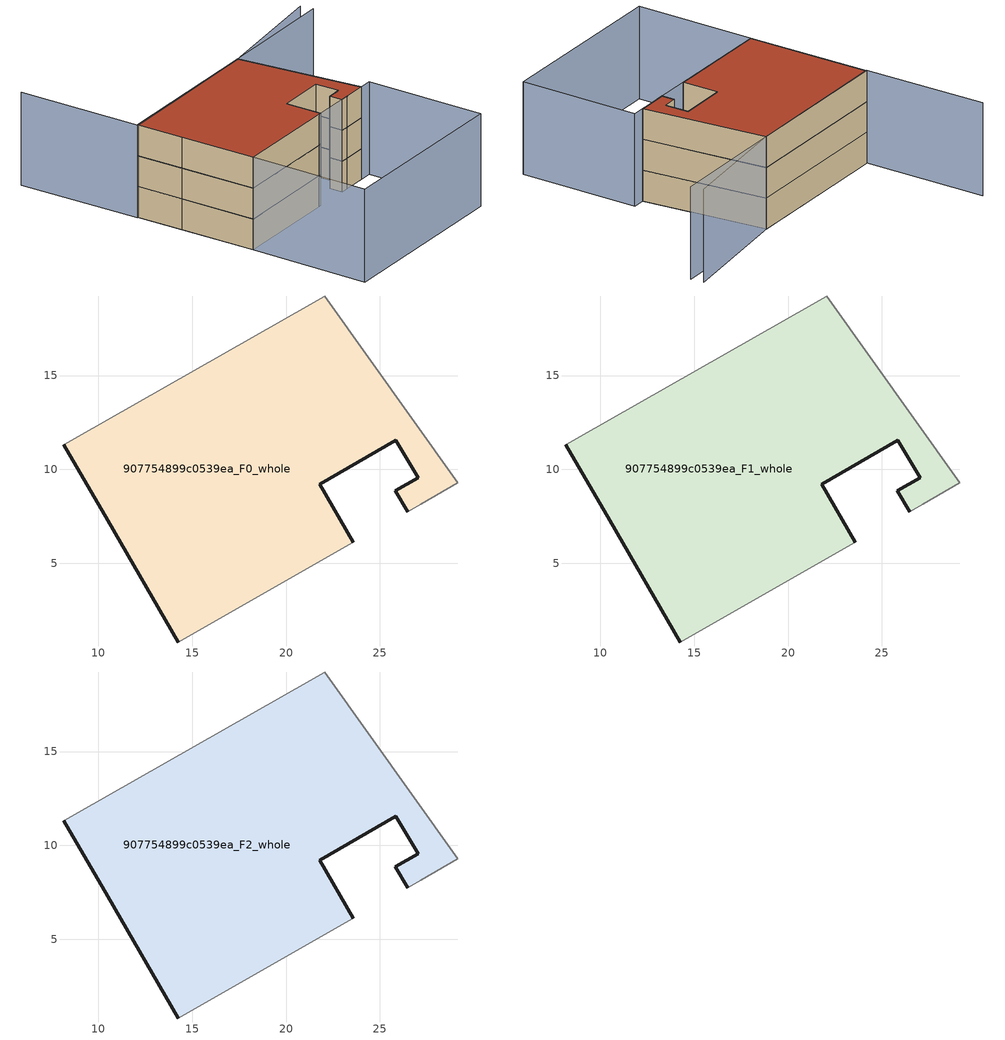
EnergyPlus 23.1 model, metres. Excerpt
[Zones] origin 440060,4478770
907754899c0539ea_F0_whole
 floor ground (EU_floor_Construction): 26.47,7.74 27.16,8.14 29.15,9.29 22.05,19.23 8.15,11.31 10.51,7.29 14.26,0.81 23.35,5.99 23.59,6.13 21.81,9.21 25.84,11.57 27.02,9.56 25.81,8.87 z0
 wall outside (EU_wall_Construction): 26.47,7.74 25.81,8.87 27.02,9.56 25.84,11.57 21.81,9.21 23.59,6.13 / 14.26,0.81 10.51,7.29 8.15,11.31 z0:3
 wall adiabatic (EU_wall_Construction): 23.59,6.13 23.35,5.99 14.26,0.81 / 8.15,11.31 22.05,19.23 29.15,9.29 27.16,8.14 26.47,7.74 z0:3
907754899c0539ea_F1_whole
 floor to 907754899c0539ea_F0_whole (EU_floor_Construction): 26.47,7.74 27.16,8.14 29.15,9.29 22.05,19.23 8.15,11.31 10.51,7.29 14.26,0.81 23.35,5.99 23.59,6.13 21.81,9.21 25.84,11.57 27.02,9.56 25.81,8.87 z3
 wall outside (EU_wall_Construction): 26.47,7.74 25.81,8.87 27.02,9.56 25.84,11.57 21.81,9.21 23.59,6.13 / 14.26,0.81 10.51,7.29 8.15,11.31 z3:6
 wall adiabatic (EU_wall_Construction): 23.59,6.13 23.35,5.99 14.26,0.81 / 8.15,11.31 22.05,19.23 29.15,9.29 27.16,8.14 26.47,7.74 z3:6
907754899c0539ea_F2_whole
 floor to 907754899c0539ea_F1_whole (EU_floor_Construction): 26.47,7.74 27.16,8.14 29.15,9.29 22.05,19.23 8.15,11.31 10.51,7.29 14.26,0.81 23.35,5.99 23.59,6.13 21.81,9.21 25.84,11.57 27.02,9.56 25.81,8.87 z6
 wall outside (EU_wall_Construction): 26.47,7.74 25.81,8.87 27.02,9.56 25.84,11.57 21.81,9.21 23.59,6.13 / 14.26,0.81 10.51,7.29 8.15,11.31 z6:9
 wall adiabatic (EU_wall_Construction): 23.59,6.13 23.35,5.99 14.26,0.81 / 8.15,11.31 22.05,19.23 29.15,9.29 27.16,8.14 26.47,7.74 z6:9
 roof outside (EU_roof_Construction): 22.05,19.23 29.15,9.29 27.16,8.14 26.47,7.74 25.81,8.87 27.02,9.56 25.84,11.57 21.81,9.21 23.59,6.13 23.35,5.99 14.26,0.81 10.51,7.29 8.15,11.31 z9
shading: 21.9,19.12 31.75,26.28 / 32.49,25.25 8.15,11.16 / 8.15,11.16 2.05,21.7 / 14.25,0.82 30.22,9.89 / 30.22,9.89 36.01,-0.29 / 36.01,-0.29 20.04,-9.36 / 20.04,-9.36 14.25,0.82 z0:9
[Building]
EU S2 Campaign: North Axis=0; Terrain=City; Solar Distribution=FullExterior
[Site:Location]
Madrid: Latitude=40.5; Longitude=-3.5; Time Zone=1; Elevation=609
[SizingPeriod:WeatherFileDays]
AnnualSizingPeriod: Begin Month=1; Begin Day of Month=1; End Month=12; End Day of Month=31; Day of Week for Start Day=Monday; Use Weather File Daylight Saving Period=No; Use Weather File Rain and Snow Indicators=No
[MATERIAL]
EU_InternalMass_Material: Roughness=MediumRough; Thickness=0.1; Conductivity=1; Density=1800; Specific Heat=900; Thermal Absorptance=0.9; Solar Absorptance=0.7; Visible Absorptance=0.7
[MATERIAL:NOMASS] Roughness=MediumRough; Thermal Absorptance=0.9; Solar Absorptance=0.7; Visible Absorptance=0.7
Name | Thermal Resistance
EU_wall_NoMass | 0.419739
EU_roof_NoMass | 0.352165
EU_floor_NoMass | 0.608284
[CONSTRUCTION]
EU_wall_Construction: EU_wall_NoMass
EU_roof_Construction: EU_roof_NoMass
EU_floor_Construction: EU_floor_NoMass
EU_InternalMass_Construction: EU_InternalMass_Material
[ZONE] Type=1; Multiplier=1; Ceiling Height=autocalculate; Floor Area=autocalculate; Part of Total Floor Area=Yes
Name | Volume
907754899c0539ea_F0_whole | 558.326
907754899c0539ea_F1_whole; 907754899c0539ea_F2_whole | 558.325
[INTERNALMASS] Construction=EU_InternalMass_Construction; Surface Area=170.339
Name | Zone or ZoneList
907754899c0539ea_F0_whole_EU_InternalMass | 907754899c0539ea_F0_whole
907754899c0539ea_F1_whole_EU_InternalMass | 907754899c0539ea_F1_whole
907754899c0539ea_F2_whole_EU_InternalMass | 907754899c0539ea_F2_whole
[OTHEREQUIPMENT] Fuel Type=Electricity; Design Level Calculation Method=Watts/Area; Power per Zone Floor Area=1; Fraction Latent=0; Fraction Radiant=0; Fraction Lost=0; Carbon Dioxide Generation Rate=0; EndUse Subcategory=EU_Step8_InternalGains
Name | Zone or ZoneList or Space or SpaceList | Schedule
EU_Step8_InternalGain_907754899c0539ea_F0_whole_f000 | 907754899c0539ea_F0_whole | EU_Step8_GainSchedule_907754899c0539ea_F0_whole_f000
EU_Step8_InternalGain_907754899c0539ea_F1_whole_f000 | 907754899c0539ea_F1_whole | EU_Step8_GainSchedule_907754899c0539ea_F1_whole_f000
EU_Step8_InternalGain_907754899c0539ea_F2_whole_f000 | 907754899c0539ea_F2_whole | EU_Step8_GainSchedule_907754899c0539ea_F2_whole_f000
[ZONEVENTILATION:DESIGNFLOWRATE] Schedule=EU_AlwaysOn; Design Flow Rate Calculation Method=AirChanges/Hour; Air Changes per Hour=0.703302; Ventilation Type=Natural; Fan Pressure Rise=0; Fan Total Efficiency=1; Constant Term Coefficient=1; Temperature Term Coefficient=0; Velocity Term Coefficient=0; Velocity Squared Term Coefficient=0; Minimum Indoor Temperature=-100; Maximum Indoor Temperature=100; Delta Temperature=-100; Minimum Outdoor Temperature=-100; Maximum Outdoor Temperature=100; Maximum Wind Speed=40
Name | Zone or ZoneList or Space or SpaceList
EU_ConstantAir_907754899c0539ea_F0_whole | 907754899c0539ea_F0_whole
EU_ConstantAir_907754899c0539ea_F1_whole | 907754899c0539ea_F1_whole
EU_ConstantAir_907754899c0539ea_F2_whole | 907754899c0539ea_F2_whole
[HVACTEMPLATE:THERMOSTAT] Constant Heating Setpoint=20; Constant Cooling Setpoint=50
EU_HeatOnly_907754899c0539ea_F0_whole; EU_HeatOnly_907754899c0539ea_F1_whole; EU_HeatOnly_907754899c0539ea_F2_whole
[HVACTEMPLATE:ZONE:IDEALLOADSAIRSYSTEM] System Availability Schedule=EU_AlwaysOn; Maximum Heating Supply Air Temperature=50; Minimum Cooling Supply Air Temperature=13; Maximum Heating Supply Air Humidity Ratio=0.0156; Minimum Cooling Supply Air Humidity Ratio=0.0077; Heating Limit=NoLimit; Cooling Limit=NoLimit; Heating Availability Schedule=EU_AlwaysOn; Cooling Availability Schedule=EU_CoolingOff; Dehumidification Control Type=ConstantSensibleHeatRatio; Cooling Sensible Heat Ratio=0.7; Dehumidification Setpoint=60; Humidification Control Type=None; Humidification Setpoint=30; Outdoor Air Method=None; Outdoor Air Flow Rate per Person=0.00944; Outdoor Air Flow Rate per Zone Floor Area=0; Outdoor Air Flow Rate per Zone=0; Demand Controlled Ventilation Type=None; Outdoor Air Economizer Type=NoEconomizer; Heat Recovery Type=None; Sensible Heat Recovery Effectiveness=0.7; Latent Heat Recovery Effectiveness=0.65
Name | Template Thermostat
907754899c0539ea_F0_whole | EU_HeatOnly_907754899c0539ea_F0_whole
907754899c0539ea_F1_whole | EU_HeatOnly_907754899c0539ea_F1_whole
907754899c0539ea_F2_whole | EU_HeatOnly_907754899c0539ea_F2_whole
[SIZING:ZONE] Zone Cooling Design Supply Air Temperature Input Method=SupplyAirTemperature; Zone Cooling Design Supply Air Temperature=13; Zone Heating Design Supply Air Temperature Input Method=SupplyAirTemperature; Zone Heating Design Supply Air Temperature=50; Zone Cooling Design Supply Air Humidity Ratio=0.008; Zone Heating Design Supply Air Humidity Ratio=0.008; Cooling Design Air Flow Method=DesignDay; Cooling Design Air Flow Rate=0; Cooling Minimum Air Flow per Zone Floor Area=0.000762; Cooling Minimum Air Flow=0; Cooling Minimum Air Flow Fraction=0.2; Heating Design Air Flow Method=DesignDay; Heating Design Air Flow Rate=0; Heating Maximum Air Flow per Zone Floor Area=0.002032; Heating Maximum Air Flow=0.141576; Heating Maximum Air Flow Fraction=0.3; Account for Dedicated Outdoor Air System=No; Dedicated Outdoor Air System Control Strategy=NeutralSupplyAir; Dedicated Outdoor Air Low Setpoint Temperature for Design=autosize; Dedicated Outdoor Air High Setpoint Temperature for Design=autosize; Zone Load Sizing Method=Sensible Load Only No Latent Load; Zone Latent Cooling Design Supply Air Humidity Ratio Input Method=HumidityRatioDifference; Zone Cooling Design Supply Air Humidity Ratio Difference=0.005; Zone Latent Heating Design Supply Air Humidity Ratio Input Method=HumidityRatioDifference; Zone Humidification Design Supply Air Humidity Ratio Difference=0.005
907754899c0539ea_F0_whole; 907754899c0539ea_F1_whole; 907754899c0539ea_F2_whole
[SCHEDULE:CONSTANT]
Name | Hourly Value
EU_AlwaysOn | 1
EU_CoolingOff | 0
[SCHEDULE:FILE] Column Number=1; Rows to Skip at Top=0; Number of Hours of Data=8760; Column Separator=Comma; Interpolate to Timestep=No; Minutes per Item=60; Adjust Schedule for Daylight Savings=Yes
Name | File
EU_Step8_GainSchedule_907754899c0539ea_F0_whole_f000 | ../../schedules/907754899c0539ea/907754899c0539ea_F0_whole_f000_gain.csv
EU_Step8_GainSchedule_907754899c0539ea_F1_whole_f000 | ../../schedules/907754899c0539ea/907754899c0539ea_F1_whole_f000_gain.csv
EU_Step8_GainSchedule_907754899c0539ea_F2_whole_f000 | ../../schedules/907754899c0539ea/907754899c0539ea_F2_whole_f000_gain.csv
